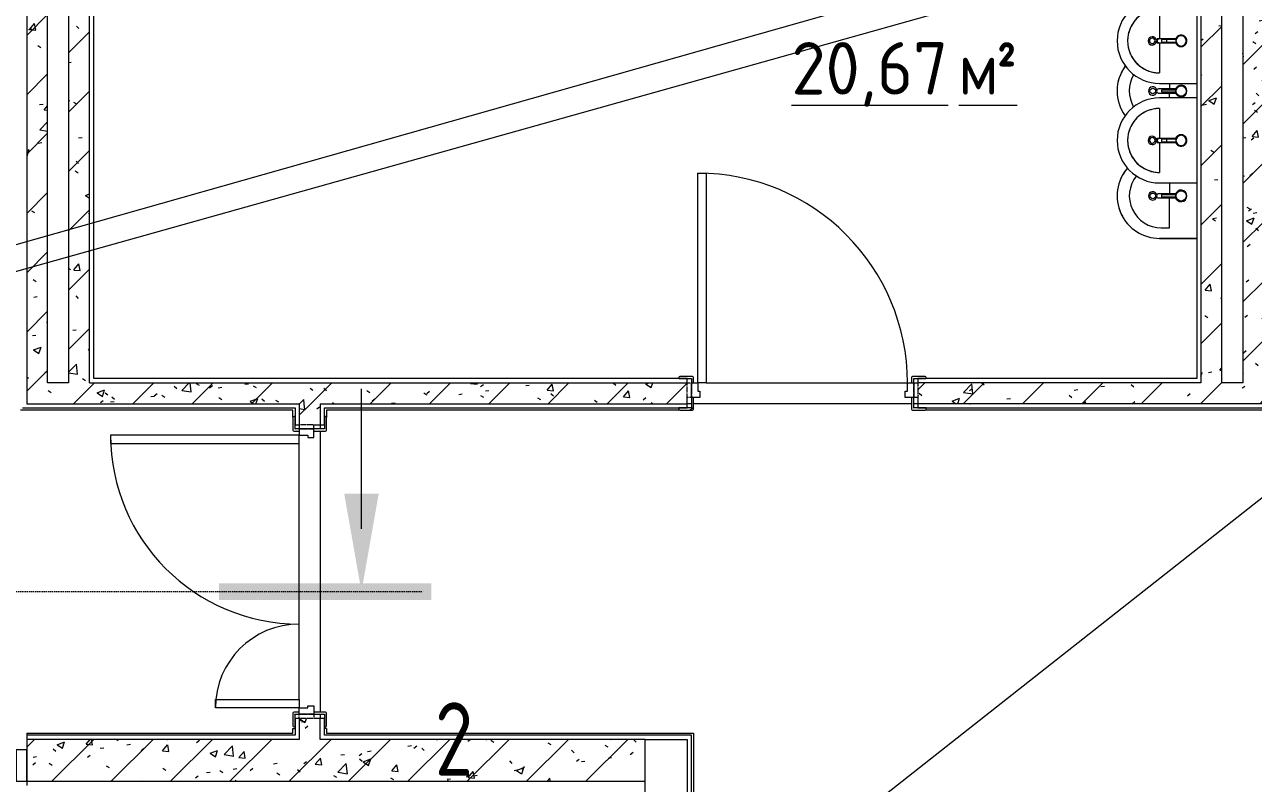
# Model space of a CAD drawing. Header units: millimetres. Extents: x -584918 to 2941280, y 3000189 to 4229862.
# Drawn here: x -457295 to -451435, y 3683665 to 3687283 of the extents above; entities that cross this region are included whole.
import ezdxf

# ---------------------------------------------------------------- set-up
doc = ezdxf.new("R2010")
doc.units = ezdxf.units.MM
doc.linetypes.add('ASVP_Линия разреза', pattern=[20, 0, -10, 0, -10])
doc.linetypes.add('ASVP_Невидимые', pattern=[5, 3, -2])
for name, color, linetype, lineweight in [('Витраж', 7, 'Continuous', 0), ('Двери', 7, 'Continuous', 0), ('Марки помещений', 7, 'Continuous', 0), ('Обобщенные модели', 7, 'Continuous', 0), ('Перекрытие', 7, 'Continuous', 0), ('Разрезы', 7, 'Continuous', 0), ('Сантехника', 7, 'Continuous', 0), ('Стены внутренние', 7, 'Continuous', 0), ('Стены несущие', 7, 'Continuous', 0), ('Стены отделка', 7, 'Continuous', 0), ('экспертиза ДУ', 1, 'Continuous', 0), ('экспертиза условные обозначения', 1, 'Continuous', 0)]:
    doc.layers.add(name, color=color, linetype=linetype, lineweight=lineweight)
doc.styles.add('GOST Common_2', font='', dxfattribs={"height": 500})
doc.styles.add('GOST Common_3', font='', dxfattribs={"width": 0.9, "height": 500})
doc.styles.add('GOST Common_4', font='', dxfattribs={"width": 0.8, "height": 700})
doc.styles.get('GOST Common_2').set_extended_font_data('GOST Common')
doc.styles.get('GOST Common_3').set_extended_font_data('GOST Common')
doc.styles.get('GOST Common_4').set_extended_font_data('GOST Common')
pattern_1 = [(45, (-437515.92, 3663725.22), (-141.4214, 141.4214), [])]
pattern_2 = [(50, (-437515.92, 3663725.22), (364.368, -31.8783), [38.1, -419.1]), (355, (-437515.92, 3663725.2), (-70.486, 382.1133), [30.48, -335.28]), (100.451, (-437485.56, 3663722.56), (293.885, 350.2334), [32.38, -356.18]), (46.184, (-437515.92, 3663826.8), (542.1585, -84.086), [57.15, -628.65]), (96.636, (-437470.74, 3663819.8), (474.805, 494.8554), [48.57, -534.27]), (351.184, (-437515.9, 3663826.8), (474.81, 494.85), [45.72, -502.92]), (21, (-437465.12, 3663801.42), (303.2285, -204.5305), [38.1, -419.1]), (326, (-437465.12, 3663801.4), (123.604, 368.376), [30.48, -335.28]), (71.451, (-437439.86, 3663784.37), (426.834, 163.8427), [32.38, -356.18]), (37.5, (-437515.92, 3663725.22), (6.17665, 169.11015), [16.764, -314.452, 16.764, -323.596, -336.55]), (37.5, (-437515.92, 3663725.22), (6.17665, 169.11015), [-671.576, 16.764, -319.786]), (7.5, (-437515.92, 3663725.22), (133.6389, 200.3615), [16.764, -177.292, 16.764, -306.832, -128.27]), (7.5, (-437515.92, 3663725.22), (133.6389, 200.3615), [-517.652, 16.764, -111.506]), (327.5, (-437629.21, 3663725.22), (271.1818, -11.45836), [16.764, -110.236, 16.764, -379.476, -525.78]), (327.5, (-437629.21, 3663725.22), (271.1818, -11.45836), [-523.24, 16.764, -509.016]), (317.5, (-437680, 3663725.22), (296.2585, 50.8528), [16.764, -148.336, 16.764, -246.38, -373.38]), (317.5, (-437680, 3663725.22), (296.2585, 50.8528), [-428.244, 16.764, -356.616])]

# ---------------------------------------------------------------- blocks, each defined once
blk = doc.blocks.new('ADSK_УмывальникДетский_Полукруглый_Керамический_ГОСТ30493-96 _ копия - 2-ой величины-925761-АР Этаж 01')
at = {"layer": 'Сантехника', "color": 9, "true_color": 0xe1b7aa}
for p, q in [((-14189.1, 24631.8), (-14366.6, 24631.8)), ((-14366.6, 24581.8), (-14366.6, 24439.3)), ((-14366.6, 24419.4), (-14366.6, 24276.8)), ((-14366.6, 24226.8), (-14189.1, 24226.8))]:
    blk.add_line(p, q, dxfattribs=at)
at = {"layer": 'Сантехника', "color": 9, "true_color": 0xe1b7aa, "flags": 128}
blk.add_lwpolyline([(-14366.6, 24581.8), (-14372.7, 24581.7), (-14378.8, 24581.3), (-14384.9, 24580.7), (-14390.9, 24579.9), (-14396.9, 24578.8), (-14402.9, 24577.5), (-14408.7, 24575.9), (-14414.6, 24574.1), (-14420.3, 24572.1), (-14426, 24569.8), (-14431.6, 24567.3), (-14437, 24564.6), (-14442.4, 24561.7), (-14447.6, 24558.5), (-14452.7, 24555.2), (-14457.7, 24551.7), (-14462.5, 24547.9), (-14467.2, 24544), (-14471.7, 24539.9), (-14476, 24535.6), (-14480.2, 24531.1), (-14484.1, 24526.5), (-14487.9, 24521.7), (-14491.5, 24516.8), (-14494.9, 24511.7), (-14498.1, 24506.5), (-14501.1, 24501.2), (-14503.9, 24495.8), (-14506.4, 24490.2), (-14508.7, 24484.6), (-14510.8, 24478.9), (-14512.7, 24473.1), (-14514.3, 24467.2), (-14515.7, 24461.2), (-14516.9, 24455.3), (-14517.8, 24449.2), (-14518.5, 24443.2), (-14518.9, 24437.1), (-14519.1, 24431), (-14519, 24424.9), (-14518.7, 24418.8), (-14518.2, 24412.7), (-14517.4, 24406.7), (-14516.4, 24400.7), (-14515.1, 24394.7), (-14513.6, 24388.8), (-14511.9, 24382.9), (-14509.9, 24377.2), (-14507.7, 24371.5), (-14505.3, 24365.9), (-14502.6, 24360.4), (-14499.8, 24355), (-14496.7, 24349.7), (-14493.4, 24344.6), (-14489.9, 24339.6), (-14486.2, 24334.7), (-14482.3, 24330), (-14478.3, 24325.5), (-14474, 24321.1), (-14469.6, 24316.9), (-14465, 24312.9), (-14460.3, 24309), (-14455.4, 24305.4), (-14450.4, 24301.9), (-14445.2, 24298.7), (-14439.9, 24295.6), (-14434.5, 24292.8), (-14429, 24290.2), (-14423.4, 24287.8), (-14417.7, 24285.6), (-14411.9, 24283.7), (-14406, 24282), (-14400.1, 24280.6), (-14394.1, 24279.3), (-14388.1, 24278.4), (-14382.1, 24277.6), (-14376, 24277.1), (-14369.9, 24276.9), (-14366.6, 24276.8)], dxfattribs=at)
at = {"layer": 'Сантехника', "color": 9, "true_color": 0xe1b7aa}
for centre, radius, start, end in [((-14366.6, 24429.3), 202.5, 90, 270), ((-14366.6, 24429.3), 152.5, 90, 270), ((-14401.6, 24429.3), 20, 90, 270), ((-14401.6, 24429.3), 20, 15, 90), ((-14401.6, 24429.3), 20, 270, 345)]:
    blk.add_arc(centre, radius, start, end, dxfattribs=at)
blk = doc.blocks.new('ADSK_Смеситель_ГОСТ25809-96 - Для умывальника_Однорукояточный-V98-АР Этаж 01')
at = {"layer": 'Сантехника', "color": 253, "true_color": 0xaaaaaa}
for p, q in [((-14370.2, 23489.7), (-14374.1, 23489.7)), ((-14374.1, 23469.7), (-14370.2, 23469.7)), ((-14347.5, 23489.7), (-14370.2, 23489.7)), ((-14370.2, 23469.7), (-14347.5, 23469.7)), ((-14334.4, 23485.7), (-14355.1, 23485.7)), ((-14355.1, 23484.7), (-14355.1, 23485.7)), ((-14355.1, 23485.7), (-14355.1, 23484.7)), ((-14355.1, 23474.7), (-14355.1, 23484.7)), ((-14355.1, 23474.7), (-14355.1, 23473.7)), ((-14355.1, 23473.7), (-14355.1, 23474.7)), ((-14355.1, 23473.7), (-14334.4, 23473.7)), ((-14289.3, 23489.7), (-14347.5, 23489.7)), ((-14347.5, 23469.7), (-14289.3, 23469.7)), ((-14288.7, 23485.7), (-14334.4, 23485.7)), ((-14334.4, 23473.7), (-14288.7, 23473.7)), ((-14334.3, 23484.7), (-14334.3, 23474.7))]:
    blk.add_line(p, q, dxfattribs=at)
for radius, start, end in [(27.5, 90, 168.92236), (27.5, 135, 168.02326), (24.5, 90, 270), (27.5, 113.3122, 126.68809), (27.5, 90, 108.02305), (27.5, 71.97695, 90), (27.5, 270, 90), (24.5, 270, 90), (27.5, 53.31191, 66.6878), (27.5, 11.97674, 45), (27.5, 191.0769, 270), (27.5, 191.97737, 225), (24.5, 165, 169.77016), (24.5, 165, 169.77016), (24.5, 190.22984, 195), (24.5, 190.22984, 195), (27.5, 233.31278, 246.68867), (27.5, 251.97766, 270), (27.5, 270, 288.02234), (27.5, 293.31133, 306.68722), (27.5, 315, 348.02263), (27.5, 353.31162, 6.68751)]:
    blk.add_arc((-14264.1, 23479.7), radius, start, end, dxfattribs=at)
for start_param, end_param in [(0.523599, 1.570796), (1.570796, 2.617994), (0, 0.436735), (2.704858, 3.141593)]:
    blk.add_ellipse((-14374.1, 23479.7), major_axis=(0, 10), ratio=0.965926, start_param=start_param, end_param=end_param, dxfattribs=at)
for points, knots in [([(-14377.3, 23479.7), (-14377.3, 23480.5), (-14377.2, 23481.9), (-14376.8, 23483.5), (-14376.4, 23484.7), (-14375.9, 23485.6), (-14375.5, 23486.3), (-14375.1, 23486.9), (-14374.5, 23487.6), (-14373.9, 23488.2), (-14373.3, 23488.7), (-14372.9, 23488.9), (-14372.5, 23489.2), (-14372.1, 23489.3), (-14371.6, 23489.5), (-14371.1, 23489.6), (-14370.7, 23489.7), (-14370.4, 23489.7), (-14370.2, 23489.7)], [0, 0, 0, 0, 0.0833333, 0.125, 0.1666667, 0.2083333, 0.2291667, 0.25, 0.2916667, 0.3333333, 0.3541667, 0.375, 0.3958333, 0.4166667, 0.4375, 0.4583333, 0.4791667, 0.5, 0.5, 0.5, 0.5]), ([(-14370.2, 23469.7), (-14370.4, 23469.7), (-14370.7, 23469.7), (-14371.1, 23469.8), (-14371.6, 23469.9), (-14372.1, 23470), (-14372.5, 23470.2), (-14372.9, 23470.4), (-14373.3, 23470.7), (-14373.8, 23471), (-14374.2, 23471.4), (-14374.7, 23471.9), (-14375.1, 23472.4), (-14375.5, 23473.1), (-14375.9, 23473.8), (-14376.4, 23474.7), (-14376.8, 23475.8), (-14377.2, 23477.5), (-14377.3, 23478.8), (-14377.3, 23479.7)], [0.5, 0.5, 0.5, 0.5, 0.5208333, 0.5416667, 0.5625, 0.5833333, 0.6041667, 0.625, 0.6458333, 0.6666667, 0.6875, 0.7083333, 0.75, 0.7708333, 0.7916667, 0.8333333, 0.875, 0.9166667, 1, 1, 1, 1]), ([(-14343.8, 23484.7), (-14344.2, 23486.2), (-14345, 23488.1), (-14346.4, 23489.4), (-14347.1, 23489.7), (-14347.5, 23489.7)], [0.1666667, 0.1666667, 0.1666667, 0.1666667, 0.3333333, 0.4166667, 0.5, 0.5, 0.5, 0.5]), ([(-14334.8, 23485.7), (-14334.8, 23485.7), (-14334.8, 23485.7), (-14334.8, 23485.6), (-14334.9, 23485.4), (-14334.9, 23485.1), (-14334.9, 23484.9), (-14334.9, 23484.7)], [0, 0, 0, 0, 0.166667, 0.333333, 0.5, 0.666667, 1, 1, 1, 1]), ([(-14334.4, 23473.7), (-14334.4, 23473.7), (-14334.3, 23473.7), (-14334.3, 23473.8), (-14334.3, 23474), (-14334.3, 23474.2), (-14334.3, 23474.5), (-14334.3, 23474.7)], [0, 0, 0, 0, 0.166667, 0.333333, 0.5, 0.666667, 1, 1, 1, 1]), ([(-14287.7, 23486.3), (-14287.7, 23486.3), (-14287.7, 23486.2), (-14287.8, 23485.8), (-14288, 23485.1), (-14288.1, 23484.5), (-14288.2, 23484.2)], [0.77430556, 0.77430556, 0.77430556, 0.77430556, 0.78298611, 0.79166667, 0.82638889, 0.86111111, 0.86111111, 0.86111111, 0.86111111]), ([(-14288.2, 23475.2), (-14288.1, 23474.9), (-14288, 23474.4), (-14287.9, 23473.8), (-14287.8, 23473.4), (-14287.7, 23473.2), (-14287.7, 23473.1)], [0.13888889, 0.13888889, 0.13888889, 0.13888889, 0.16666667, 0.19444444, 0.20833333, 0.22222222, 0.22222222, 0.22222222, 0.22222222])]:
    blk.add_open_spline(points, degree=3, knots=knots, dxfattribs=at)
for points in [[(-14347.5, 23469.7), (-14347.1, 23469.7), (-14346.4, 23469.9), (-14345.3, 23470.9), (-14344.4, 23472.5), (-14344, 23473.9), (-14343.8, 23474.7)], [(-14334.9, 23474.7), (-14334.9, 23474.5), (-14334.9, 23474.2), (-14334.8, 23473.8), (-14334.8, 23473.7), (-14334.8, 23473.7)], [(-14334.3, 23484.7), (-14334.3, 23484.9), (-14334.3, 23485.2), (-14334.3, 23485.6), (-14334.3, 23485.7), (-14334.4, 23485.7)], [(-14288.8, 23484.7), (-14289.1, 23483), (-14289.5, 23479.7), (-14289.1, 23476.3), (-14288.8, 23474.7)], [(-14289.2, 23485.6), (-14289.2, 23485.6), (-14289.1, 23485.7), (-14289.1, 23485.7), (-14289.1, 23485.7)], [(-14289.1, 23473.7), (-14289.1, 23473.7), (-14289.1, 23473.7), (-14289.1, 23473.7)], [(-14288.7, 23485.6), (-14288.7, 23485.6), (-14288.7, 23485.6), (-14288.7, 23485.4), (-14288.7, 23485.2), (-14288.8, 23484.9), (-14288.8, 23484.8), (-14288.8, 23484.7)], [(-14288.8, 23474.7), (-14288.8, 23474.6), (-14288.8, 23474.4), (-14288.7, 23474.2), (-14288.7, 23474), (-14288.7, 23473.8), (-14288.7, 23473.7), (-14288.7, 23473.7)]]:
    blk.add_open_spline(points, degree=3, dxfattribs=at)
blk = doc.blocks.new('ADSK_СифонБутылочный_ГОСТ23289-94 - Для умывальника_Вертикальный выпуск_DN40-V99-АР Этаж 01')
at = {"layer": 'Сантехника', "color": 253, "true_color": 0xaaaaaa}
for radius, start, end in [(13.3, 0, 180), (13.3, 180, 0), (20, 338.285, 343.48759), (20, 338.285, 343.48759)]:
    blk.add_arc((0, 0), radius, start, end, dxfattribs=at)
blk = doc.blocks.new('ADSK_Смеситель_ГОСТ25809-96 - Для умывальника_Однорукояточный-V123-АР Этаж 01')
at = {"layer": 'Сантехника', "color": 253, "true_color": 0xaaaaaa}
for p, q in [((-14370.2, 23015), (-14374.1, 23015)), ((-14374.1, 22995), (-14370.2, 22995)), ((-14347.5, 23015), (-14370.2, 23015)), ((-14370.2, 22995), (-14347.5, 22995)), ((-14334.4, 23011), (-14355.1, 23011)), ((-14355.1, 23010), (-14355.1, 23011)), ((-14355.1, 23011), (-14355.1, 23010)), ((-14355.1, 23000), (-14355.1, 23010)), ((-14355.1, 23000), (-14355.1, 22999)), ((-14355.1, 22999), (-14355.1, 23000)), ((-14355.1, 22999), (-14334.4, 22999)), ((-14289.3, 23015), (-14347.5, 23015)), ((-14347.5, 22995), (-14289.3, 22995)), ((-14288.7, 23011), (-14334.4, 23011)), ((-14334.4, 22999), (-14288.7, 22999)), ((-14334.3, 23010), (-14334.3, 23000))]:
    blk.add_line(p, q, dxfattribs=at)
for radius, start, end in [(27.5, 90, 166.84993), (27.5, 113.3122, 126.68809), (27.5, 90, 108.02305), (27.5, 71.97695, 90), (27.5, 270, 90), (27.5, 53.31191, 66.6878), (27.5, 135, 168.02326), (27.5, 191.97737, 225), (27.5, 193.14942, 270), (24.5, 90, 270), (24.5, 165, 169.77016), (24.5, 165, 169.77016), (24.5, 190.22984, 195), (24.5, 190.22984, 195), (27.5, 233.31278, 246.68867), (27.5, 251.97766, 270), (24.5, 270, 90), (27.5, 270, 288.02234), (27.5, 293.31133, 306.68722), (27.5, 11.97674, 45), (27.5, 315, 348.02263), (27.5, 353.31162, 6.68751)]:
    blk.add_arc((-14264.1, 23005), radius, start, end, dxfattribs=at)
for start_param, end_param in [(0.523599, 1.570796), (1.570796, 2.617994), (0, 0.436735), (2.704858, 3.141593)]:
    blk.add_ellipse((-14374.1, 23005), major_axis=(0, 10), ratio=0.965926, start_param=start_param, end_param=end_param, dxfattribs=at)
for points, knots in [([(-14377.3, 23005), (-14377.3, 23005.9), (-14377.2, 23007.2), (-14376.8, 23008.9), (-14376.4, 23010), (-14375.9, 23010.9), (-14375.5, 23011.6), (-14375.1, 23012.3), (-14374.5, 23013), (-14373.9, 23013.6), (-14373.3, 23014), (-14372.9, 23014.3), (-14372.5, 23014.5), (-14372.1, 23014.7), (-14371.6, 23014.8), (-14371.1, 23014.9), (-14370.7, 23015), (-14370.4, 23015), (-14370.2, 23015)], [0, 0, 0, 0, 0.0833333, 0.125, 0.1666667, 0.2083333, 0.2291667, 0.25, 0.2916667, 0.3333333, 0.3541667, 0.375, 0.3958333, 0.4166667, 0.4375, 0.4583333, 0.4791667, 0.5, 0.5, 0.5, 0.5]), ([(-14370.2, 22995), (-14370.4, 22995), (-14370.7, 22995), (-14371.1, 22995.1), (-14371.6, 22995.2), (-14372.1, 22995.4), (-14372.5, 22995.5), (-14372.9, 22995.8), (-14373.3, 22996), (-14373.8, 22996.4), (-14374.2, 22996.7), (-14374.7, 22997.2), (-14375.1, 22997.8), (-14375.5, 22998.4), (-14375.9, 22999.1), (-14376.4, 23000), (-14376.8, 23001.2), (-14377.2, 23002.8), (-14377.3, 23004.1), (-14377.3, 23005)], [0.5, 0.5, 0.5, 0.5, 0.5208333, 0.5416667, 0.5625, 0.5833333, 0.6041667, 0.625, 0.6458333, 0.6666667, 0.6875, 0.7083333, 0.75, 0.7708333, 0.7916667, 0.8333333, 0.875, 0.9166667, 1, 1, 1, 1]), ([(-14343.8, 23010), (-14344.2, 23011.5), (-14345, 23013.4), (-14346.4, 23014.8), (-14347.1, 23015), (-14347.5, 23015)], [0.1666667, 0.1666667, 0.1666667, 0.1666667, 0.3333333, 0.4166667, 0.5, 0.5, 0.5, 0.5]), ([(-14334.8, 23011), (-14334.8, 23011), (-14334.8, 23011), (-14334.8, 23010.9), (-14334.9, 23010.7), (-14334.9, 23010.5), (-14334.9, 23010.2), (-14334.9, 23010)], [0, 0, 0, 0, 0.166667, 0.333333, 0.5, 0.666667, 1, 1, 1, 1]), ([(-14334.4, 22999), (-14334.4, 22999), (-14334.3, 22999), (-14334.3, 22999.1), (-14334.3, 22999.3), (-14334.3, 22999.6), (-14334.3, 22999.8), (-14334.3, 23000)], [0, 0, 0, 0, 0.166667, 0.333333, 0.5, 0.666667, 1, 1, 1, 1]), ([(-14287.7, 23011.7), (-14287.7, 23011.6), (-14287.7, 23011.5), (-14287.8, 23011.1), (-14288, 23010.5), (-14288.1, 23009.9), (-14288.2, 23009.5)], [0.77430556, 0.77430556, 0.77430556, 0.77430556, 0.78298611, 0.79166667, 0.82638889, 0.86111111, 0.86111111, 0.86111111, 0.86111111]), ([(-14288.2, 23000.5), (-14288.1, 23000.2), (-14288, 22999.7), (-14287.9, 22999.2), (-14287.8, 22998.7), (-14287.7, 22998.5), (-14287.7, 22998.4)], [0.13888889, 0.13888889, 0.13888889, 0.13888889, 0.16666667, 0.19444444, 0.20833333, 0.22222222, 0.22222222, 0.22222222, 0.22222222])]:
    blk.add_open_spline(points, degree=3, knots=knots, dxfattribs=at)
for points in [[(-14347.5, 22995), (-14347.1, 22995), (-14346.4, 22995.3), (-14345.3, 22996.3), (-14344.4, 22997.9), (-14344, 22999.3), (-14343.8, 23000)], [(-14334.9, 23000), (-14334.9, 22999.8), (-14334.9, 22999.5), (-14334.8, 22999.1), (-14334.8, 22999), (-14334.8, 22999)], [(-14334.3, 23010), (-14334.3, 23010.2), (-14334.3, 23010.5), (-14334.3, 23010.9), (-14334.3, 23011), (-14334.4, 23011)], [(-14288.8, 23010), (-14289.1, 23008.4), (-14289.5, 23005), (-14289.1, 23001.7), (-14288.8, 23000)], [(-14289.2, 23010.9), (-14289.2, 23010.9), (-14289.1, 23011), (-14289.1, 23011), (-14289.1, 23011)], [(-14289.1, 22999), (-14289.1, 22999), (-14289.1, 22999), (-14289.1, 22999.1)], [(-14288.7, 23011), (-14288.7, 23011), (-14288.7, 23010.9), (-14288.7, 23010.7), (-14288.7, 23010.5), (-14288.8, 23010.3), (-14288.8, 23010.1), (-14288.8, 23010)], [(-14288.8, 23000), (-14288.8, 22999.9), (-14288.8, 22999.8), (-14288.7, 22999.5), (-14288.7, 22999.3), (-14288.7, 22999.1), (-14288.7, 22999.1), (-14288.7, 22999.1)]]:
    blk.add_open_spline(points, degree=3, dxfattribs=at)
blk = doc.blocks.new('ВК_Домодедово_rvt-1-АР Этаж 01')
at = {"layer": 'Сантехника', "color": 253, "lineweight": 9, "true_color": 0xaaaaaa}
for name, p in [('ADSK_УмывальникДетский_Полукруглый_Керамический_ГОСТ30493-96 _ копия - 2-ой величины-925761-АР Этаж 01', (0, -949.7)), ('ADSK_Смеситель_ГОСТ25809-96 - Для умывальника_Однорукояточный-V98-АР Этаж 01', (0, 0)), ('ADSK_УмывальникДетский_Полукруглый_Керамический_ГОСТ30493-96 _ копия - 2-ой величины-925761-АР Этаж 01', (0, -1424.3)), ('ADSK_Смеситель_ГОСТ25809-96 - Для умывальника_Однорукояточный-V123-АР Этаж 01', (0, 0))]:
    blk.add_blockref(name, p, dxfattribs=at)
at = {"layer": 'Сантехника', "color": 253, "lineweight": 9, "true_color": 0xaaaaaa, "rotation": 48.00000000000053}
for p in [(-14401.6, 23479.7), (-14401.6, 23005)]:
    blk.add_blockref('ADSK_СифонБутылочный_ГОСТ23289-94 - Для умывальника_Вертикальный выпуск_DN40-V99-АР Этаж 01', p, dxfattribs=at)
blk = doc.blocks.new('ASVP_ДверьДеревянная_2 полотна - Межкомнатная 1300х2000h_полотна_ Г Л _1220 в свету_-7531502-АР Этаж 01')
at = {"layer": 'Двери', "lineweight": 18}
for p, q in [((650, 950), (610, 950)), ((610, 950), (610, 50)), ((650, 50), (650, 950)), ((-650, 450), (-610, 450)), ((-650, 50), (-650, 450)), ((-610, 450), (-610, 50)), ((-680, 50), (-650, 50)), ((-680, -20), (-680, 50)), ((-610, 50), (-650, 50)), ((-650, 50), (-650, 10)), ((-650, 10), (-640, 10)), ((-640, 10), (-640, -20)), ((610, 50), (650, 50)), ((650, 10), (640, 10)), ((640, 10), (640, -20)), ((680, 50), (650, 50)), ((650, 50), (650, 10)), ((680, -20), (680, 50)), ((-640, -20), (-680, -20)), ((640, -20), (680, -20))]:
    blk.add_line(p, q, dxfattribs=at)
at = {"layer": 'Двери', "linetype": 'ASVP_Невидимые', "lineweight": 18}
for p, q in [((-700, 50), (-680, 50)), ((-700, -20), (-700, 50)), ((-680, 50), (-680, -20)), ((700, 50), (680, 50)), ((680, 50), (680, -20)), ((700, -20), (700, 50)), ((-680, -20), (-700, -20)), ((680, -20), (700, -20))]:
    blk.add_line(p, q, dxfattribs=at)
at = {"layer": 'Двери'}
for centre, radius, start, end in [((650, 50), 900, 90, 180), ((-650, 50), 400, 360, 90)]:
    blk.add_arc(centre, radius, start, end, dxfattribs=at)
blk = doc.blocks.new('ASVP_НАЛИЧНИК МДФ_Двери - Наличник дверной МДФ-V87-АР Этаж 01')
at = {"layer": 'Обобщенные модели'}
for p, q in [((-681, 0), (-740, 0)), ((-740, 0), (-740, -5)), ((-681, -1), (-681, 0)), ((-680, 50), (-680, -1)), ((-670, -5), (-670, 50)), ((670, 50), (670, -5)), ((680, -1), (680, 50)), ((740, 0), (681, 0)), ((681, 0), (681, -1)), ((740, -5), (740, 0)), ((-735, -10), (-675, -10)), ((-680, -1), (-681, -1)), ((675, -10), (735, -10)), ((681, -1), (680, -1))]:
    blk.add_line(p, q, dxfattribs=at)
for centre, start, end in [((-735, -5), 180, 270), ((-675, -5), 270, 360), ((675, -5), 180, 270), ((735, -5), 270, 360)]:
    blk.add_arc(centre, 5, start, end, dxfattribs=at)
blk = doc.blocks.new('ASVP_НАЛИЧНИК МДФ_Двери - Наличник дверной МДФ-V88-АР Этаж 01')
at = {"layer": 'Обобщенные модели'}
for p, q in [((-681, 0), (-740, 0)), ((-740, 0), (-740, -5)), ((-681, -1), (-681, 0)), ((-680, 20), (-680, -1)), ((-670, -5), (-670, 20)), ((670, 20), (670, -5)), ((680, -1), (680, 20)), ((740, 0), (681, 0)), ((681, 0), (681, -1)), ((740, -5), (740, 0)), ((-735, -10), (-675, -10)), ((-680, -1), (-681, -1)), ((675, -10), (735, -10)), ((681, -1), (680, -1))]:
    blk.add_line(p, q, dxfattribs=at)
for centre, start, end in [((-735, -5), 180, 270), ((-675, -5), 270, 360), ((675, -5), 180, 270), ((735, -5), 270, 360)]:
    blk.add_arc(centre, 5, start, end, dxfattribs=at)
blk = doc.blocks.new('ASVP_ДверьДеревянная_1 полотно - Санузел 1000х2000h_полотно_ Г Пр _950 в свету_-7523500-АР Этаж 01')
at = {"layer": 'Двери', "lineweight": 18}
for p, q in [((-500, 1050), (-460, 1050)), ((-500, 50), (-500, 1050)), ((-460, 1050), (-460, 50)), ((-530, 50), (-500, 50)), ((-530, -20), (-530, 50)), ((-460, 50), (-500, 50)), ((-500, 50), (-500, 10)), ((-500, 10), (-490, 10)), ((-490, 10), (-490, -20)), ((490, 10), (500, 10)), ((490, -20), (490, 10)), ((500, 50), (530, 50)), ((500, 10), (500, 50)), ((530, 50), (530, -20)), ((-490, -20), (-530, -20)), ((530, -20), (490, -20))]:
    blk.add_line(p, q, dxfattribs=at)
at = {"layer": 'Двери', "linetype": 'ASVP_Невидимые', "lineweight": 18}
for p, q in [((-550, 50), (-530, 50)), ((-550, -20), (-550, 50)), ((-530, 50), (-530, -20)), ((530, 50), (550, 50)), ((530, -20), (530, 50)), ((550, 50), (550, -20)), ((-530, -20), (-550, -20)), ((550, -20), (530, -20))]:
    blk.add_line(p, q, dxfattribs=at)
at = {"layer": 'Двери'}
blk.add_arc((-500, 50), 1000, 0, 90, dxfattribs=at)
blk = doc.blocks.new('ASVP_НАЛИЧНИК МДФ_Двери - Наличник дверной МДФ-V90-АР Этаж 01')
at = {"layer": 'Обобщенные модели'}
h = blk.add_hatch(dxfattribs=at)
h.set_pattern_fill('FP_40', color=256, style=0, pattern_type=2)
h.set_pattern_definition([(216.87, (16235.7, -21312.83), (1249.4985, 833.00223), [208.25, -1874.25]), (206.565, (16485.6, -21437.78), (-416.5007, -416.5004), [465.661, -465.661]), (198.435, (16485.6, -21646.03), (-832.99954, -416.50086), [263.418, -1053.671])])
h.paths.add_polyline_path([(-585, -10), (-525, -10), (-521.5, -8.5), (-520, -5), (-520, 50), (-530, 50), (-531, 0), (-590, -1), (-590, -5), (-588.5, -8.5)])
h.paths.add_polyline_path([(530, -10), (585, -10), (588.5, -8.5), (590, -5), (590, 0), (530, 0), (530, 50), (520, 50), (520, -5), (521.5, -8.5), (525, -10)])
for p, q in [((-531, 0), (-590, 0)), ((-590, 0), (-590, -5)), ((-531, -1), (-531, 0)), ((-530, 50), (-530, -1)), ((-520, -5), (-520, 50)), ((520, 50), (520, -5)), ((530, -1), (530, 50)), ((590, 0), (531, 0)), ((531, 0), (531, -1)), ((590, -5), (590, 0)), ((-585, -10), (-525, -10)), ((-530, -1), (-531, -1)), ((525, -10), (585, -10)), ((531, -1), (530, -1))]:
    blk.add_line(p, q, dxfattribs=at)
for centre, start, end in [((-585, -5), 180, 270), ((-525, -5), 270, 360), ((525, -5), 180, 270), ((585, -5), 270, 360)]:
    blk.add_arc(centre, 5, start, end, dxfattribs=at)
blk = doc.blocks.new('ASVP_НАЛИЧНИК МДФ_Двери - Наличник дверной МДФ-V91-АР Этаж 01')
at = {"layer": 'Обобщенные модели'}
for p, q in [((-531, 0), (-590, 0)), ((-590, 0), (-590, -5)), ((-531, -1), (-531, 0)), ((-530, 20), (-530, -1)), ((-520, -5), (-520, 20)), ((520, 20), (520, -5)), ((530, -1), (530, 20)), ((590, 0), (531, 0)), ((531, 0), (531, -1)), ((590, -5), (590, 0)), ((-585, -10), (-525, -10)), ((-530, -1), (-531, -1)), ((525, -10), (585, -10)), ((531, -1), (530, -1))]:
    blk.add_line(p, q, dxfattribs=at)
for centre, start, end in [((-585, -5), 180, 270), ((-525, -5), 270, 360), ((525, -5), 180, 270), ((585, -5), 270, 360)]:
    blk.add_arc(centre, 5, start, end, dxfattribs=at)
blk = doc.blocks.new('Прямоугольный импост - 50х150 мм-7546359-АР Этаж 01')
at = {"layer": 'Витраж', "lineweight": 18}
for p, q in [((0, 115), (-50, 115)), ((-50, 115), (-50, -35)), ((0, -35), (0, 115)), ((-50, -35), (0, -35))]:
    blk.add_line(p, q, dxfattribs=at)
blk = doc.blocks.new('ASVP_2D_Раковина - Раковина 405х380 _детская_-7566277-АР Этаж 01')
at = {"layer": 'Сантехника'}
for p, q in [((93.4, -10), (93.4, -187.5)), ((93.4, -187.5), (93.4, -10)), ((-119.1, -110.6), (-119.1, -191.9)), ((-115.1, -176), (-115.1, -109.6)), ((-103.1, -109.6), (-103.1, -176)), ((-99.1, -191.9), (-99.1, -110.6)), ((-171, -140), (-119.1, -140)), ((43.4, -140), (-99.1, -140)), ((43.4, -179.3), (43.4, -140)), ((-103.1, -176), (-115.1, -176))]:
    blk.add_line(p, q, dxfattribs=at)
for centre, radius in [((-109.1, -85), 24.5), ((-109.1, -220), 13.3)]:
    blk.add_circle(centre, radius, dxfattribs=at)
for centre, radius, start, end in [((-109.1, -85), 27.5, 282.60226, 257.39574), ((-109.1, -85), 25.3, 256.2911, 283.70672), ((-109.1, -187.5), 202.5, 228.87439, 0), ((-109.1, -187.5), 202.5, 229.09091, 0), ((-109.1, -179.3), 152.5, 230.82299, 360), ((-109.1, -220), 20, 104.14377, 75.85623), ((-109.1, -191.9), 10, 180, 360)]:
    blk.add_arc(centre, radius, start, end, dxfattribs=at)
blk = doc.blocks.new('ASVP_2D_Раковина - Раковина 405х380 _детская_-V200-АР Этаж 01')
at = {"layer": 'Сантехника'}
for p, q in [((-119.1, -110.6), (-119.1, -191.9)), ((-115.1, -176), (-115.1, -109.6)), ((-103.1, -109.6), (-103.1, -176)), ((-99.1, -191.9), (-99.1, -110.6)), ((-145.7, -140), (-119.1, -140)), ((-76, -140), (-99.1, -140)), ((-103.1, -176), (-115.1, -176))]:
    blk.add_line(p, q, dxfattribs=at)
for centre, radius in [((-109.1, -85), 24.5), ((-109.1, -220), 13.3)]:
    blk.add_circle(centre, radius, dxfattribs=at)
for centre, radius, start, end in [((-109.1, -85), 27.5, 282.60226, 257.39574), ((-109.1, -85), 25.3, 256.2911, 283.70672), ((-109.1, -220), 20, 104.14377, 75.85623), ((-109.1, -191.9), 10, 180, 360), ((-109.1, -187.5), 202.5, 233.67618, 305.65863), ((-109.1, -187.5), 202.5, 233.77089, 305.5424), ((-109.1, -179.3), 152.5, 238.7343, 300)]:
    blk.add_arc(centre, radius, start, end, dxfattribs=at)
blk = doc.blocks.new('Разрез - Номер вида сзади_3_5 мм-64069-АР Этаж 01')
at = {"layer": 'Разрезы'}
for points in [[(9.798, 0.404), (9.798, -0.394), (-0.333, -0.394), (-0.333, 0.404)], [(2.176, -4.675), (3, 0), (3.824, -4.675)]]:
    blk.add_hatch(color=256, dxfattribs=at).paths.add_polyline_path(points)
at = {"layer": 'Разрезы', "lineweight": 20}
blk.add_line((3, -3), (3, -9.663), dxfattribs=at)

msp = doc.modelspace()

# ---------------------------------------------------------------- hatches: boundary and pattern name
at = {"layer": 'Стены внутренние'}
h = msp.add_hatch(dxfattribs=at)
h.set_pattern_fill('FP_1', color=256, style=0, pattern_type=2)
h.set_pattern_definition(pattern_1)
h.paths.add_polyline_path([(-457228.776, 3685574.55), (-457185.026, 3685574.55), (-457185.026, 3691734.55), (-457285.026, 3691734.55), (-457285.026, 3685574.55)])
h = msp.add_hatch(dxfattribs=at)
h.set_pattern_fill('FP_2', color=256, style=0, pattern_type=2)
h.set_pattern_definition(pattern_2)
h.paths.add_polyline_path([(-457228.776, 3685574.55), (-457185.026, 3685574.55), (-457185.026, 3691734.55), (-457285.026, 3691734.55), (-457285.026, 3685574.55)])
h = msp.add_hatch(dxfattribs=at)
h.set_pattern_fill('FP_1', color=256, style=0, pattern_type=2)
h.set_pattern_definition(pattern_1)
h.paths.add_polyline_path([(-457085.026, 3685574.55), (-456985.026, 3685574.55), (-456985.026, 3689874.55), (-457085.026, 3689874.55), (-457085.026, 3686150.286)])
h = msp.add_hatch(dxfattribs=at)
h.set_pattern_fill('FP_2', color=256, style=0, pattern_type=2)
h.set_pattern_definition(pattern_2)
h.paths.add_polyline_path([(-457085.026, 3685574.55), (-456985.026, 3685574.55), (-456985.026, 3689874.55), (-457085.026, 3689874.55), (-457085.026, 3686150.286)])
h = msp.add_hatch(dxfattribs=at)
h.set_pattern_fill('FP_1', color=256, style=0, pattern_type=2)
h.set_pattern_definition(pattern_1)
h.paths.add_polyline_path([(-451585.026, 3685574.55), (-451585.026, 3689662.332), (-451685.026, 3689702.249), (-451685.026, 3685574.55)])
h = msp.add_hatch(dxfattribs=at)
h.set_pattern_fill('FP_2', color=256, style=0, pattern_type=2)
h.set_pattern_definition(pattern_2)
h.paths.add_polyline_path([(-451585.026, 3685574.55), (-451585.026, 3689662.332), (-451685.026, 3689702.249), (-451685.026, 3685574.55)])
h = msp.add_hatch(dxfattribs=at)
h.set_pattern_fill('FP_1', color=256, style=0, pattern_type=2)
h.set_pattern_definition(pattern_1)
h.paths.add_polyline_path([(-451485.026, 3685474.55), (-451385.026, 3685474.55), (-451385.026, 3689581.735), (-451485.026, 3689622.034), (-451485.026, 3685574.55)])
h = msp.add_hatch(dxfattribs=at)
h.set_pattern_fill('FP_2', color=256, style=0, pattern_type=2)
h.set_pattern_definition(pattern_2)
h.paths.add_polyline_path([(-451485.026, 3685474.55), (-451385.026, 3685474.55), (-451385.026, 3689581.735), (-451485.026, 3689622.034), (-451485.026, 3685574.55)])
h = msp.add_hatch(dxfattribs=at)
h.set_pattern_fill('FP_1', color=256, style=0, pattern_type=2)
h.set_pattern_definition(pattern_1)
h.paths.add_polyline_path([(-457185.026, 3685474.55), (-454135.026, 3685474.55), (-454135.026, 3685574.55), (-457285.026, 3685574.55), (-457285.026, 3685474.55)])
h.paths.add_polyline_path([(-452448.159, 3685474.55), (-451485.026, 3685474.55), (-451485.026, 3685574.55), (-453035.026, 3685574.55), (-453035.026, 3685474.55)])
h = msp.add_hatch(dxfattribs=at)
h.set_pattern_fill('FP_2', color=256, style=0, pattern_type=2)
h.set_pattern_definition(pattern_2)
h.paths.add_polyline_path([(-457185.026, 3685474.55), (-454135.026, 3685474.55), (-454135.026, 3685574.55), (-457285.026, 3685574.55), (-457285.026, 3685474.55)])
h.paths.add_polyline_path([(-452448.159, 3685474.55), (-451485.026, 3685474.55), (-451485.026, 3685574.55), (-453035.026, 3685574.55), (-453035.026, 3685474.55)])
h = msp.add_hatch(dxfattribs=at)
h.set_pattern_fill('FP_1', color=256, style=0, pattern_type=2)
h.set_pattern_definition(pattern_1)
h.paths.add_polyline_path([(-455985.026, 3683874.55), (-455885.026, 3683874.55), (-455885.026, 3683974.55), (-455985.026, 3683974.55), (-455985.026, 3683919.877)])
h.paths.add_polyline_path([(-455985.026, 3685374.55), (-455885.026, 3685374.55), (-455885.026, 3685474.55), (-455985.026, 3685474.55), (-455985.026, 3685454.55)])
h = msp.add_hatch(dxfattribs=at)
h.set_pattern_fill('FP_2', color=256, style=0, pattern_type=2)
h.set_pattern_definition(pattern_2)
h.paths.add_polyline_path([(-455985.026, 3683874.55), (-455885.026, 3683874.55), (-455885.026, 3683974.55), (-455985.026, 3683974.55), (-455985.026, 3683919.877)])
h.paths.add_polyline_path([(-455985.026, 3685374.55), (-455885.026, 3685374.55), (-455885.026, 3685474.55), (-455985.026, 3685474.55), (-455985.026, 3685454.55)])
h = msp.add_hatch(dxfattribs=at)
h.set_pattern_fill('FP_1', color=256, style=0, pattern_type=2)
h.set_pattern_definition(pattern_1)
h.paths.add_polyline_path([(-454335.026, 3683674.55), (-454335.026, 3683874.55), (-457285.026, 3683874.55), (-457285.026, 3683674.55), (-455247.713, 3683674.55)])
h = msp.add_hatch(dxfattribs=at)
h.set_pattern_fill('FP_2', color=256, style=0, pattern_type=2)
h.set_pattern_definition(pattern_2)
h.paths.add_polyline_path([(-454335.026, 3683674.55), (-454335.026, 3683874.55), (-457285.026, 3683874.55), (-457285.026, 3683674.55), (-455247.713, 3683674.55)])
at = {"layer": 'экспертиза условные обозначения'}
h = msp.add_hatch(dxfattribs=at)
h.set_pattern_fill('GRASS', color=6, scale=24)
h.set_pattern_definition([(90, (-461809.37, 3558222.25), (-431.0523, 431.0523), [114.3, -747.8046]), (45, (-461809.37, 3558222.25), (-431.0523, 431.0523), [114.3, -495.3]), (135, (-461809.37, 3558222.25), (-431.0523, -431.0523), [114.3, -495.3])])
edge = h.paths.add_edge_path()
edge.add_line((-458338.484, 3694648.826), (-453608.137, 3692742.567))
edge.add_line((-453608.137, 3692742.567), (-452262.543, 3696081.635))
edge.add_line((-452262.543, 3696081.635), (-443822.121, 3692680.271))
edge.add_line((-443822.121, 3692680.271), (-445167.715, 3689341.203))
edge.add_line((-445167.715, 3689341.203), (-441899.865, 3688024.308))
edge.add_line((-441899.865, 3688024.308), (-440112.737, 3687304.122))
edge.add_line((-440112.737, 3687304.122), (-440822.912, 3685541.836))
edge.add_line((-440822.912, 3685541.836), (-443740.461, 3686717.565))
edge.add_arc((-444130.947, 3685740.74), 1051.983, 68.2109102, 179.8403907)
edge.add_line((-445182.926, 3685743.67), (-445282.926, 3683874.55))
edge.add_line((-445282.926, 3683874.55), (-448232.926, 3683874.55))
edge.add_line((-448232.926, 3683874.55), (-448232.926, 3688527.961))
edge.add_line((-448232.926, 3688527.961), (-456686.313, 3691934.55))
edge.add_line((-456686.313, 3691934.55), (-459032.926, 3691934.55))
edge.add_line((-459032.926, 3691934.55), (-459032.926, 3692925.58))
edge.add_line((-459032.926, 3692925.58), (-458338.484, 3694648.826))

# ---------------------------------------------------------------- linework, layer by layer
at = {"layer": 'Перекрытие'}
for p, q in [((-454045.026, 3685574.55), (-453085.026, 3685574.55)), ((-454115.026, 3685474.55), (-454135.026, 3685474.55)), ((-453065.026, 3685474.55), (-454105.026, 3685474.55)), ((-453035.026, 3685474.55), (-453055.026, 3685474.55)), ((-455885.026, 3685374.55), (-455885.026, 3685354.55)), ((-455885.026, 3685344.55), (-455885.026, 3684004.55)), ((-455985.026, 3684064.55), (-455985.026, 3685284.55)), ((-455885.026, 3683994.55), (-455885.026, 3683974.55))]:
    msp.add_line(p, q, dxfattribs=at)
at = {"layer": 'Разрезы', "linetype": 'ASVP_Линия разреза'}
msp.add_line((-458555.003, 3684578.903), (-455388.555, 3684578.903), dxfattribs=at)
at = {"layer": 'Стены внутренние'}
for p, q in [((-456015.026, 3685444.55), (-457315.026, 3685444.55)), ((-456015.026, 3685409.55), (-456015.026, 3685444.55)), ((-454175.026, 3685444.55), (-455855.026, 3685444.55)), ((-455855.026, 3685444.55), (-455855.026, 3685409.55)), ((-454175.026, 3685444.55), (-454175.026, 3685449.55)), ((-452995.026, 3685444.55), (-452995.026, 3685449.55)), ((-450725.026, 3685444.55), (-452995.026, 3685444.55)), ((-457285.026, 3683904.55), (-456015.026, 3683904.55)), ((-457285.026, 3683904.55), (-457285.026, 3683894.55)), ((-456015.026, 3683904.55), (-456015.026, 3683926.545)), ((-456015.026, 3683926.545), (-456005.026, 3683926.545)), ((-455855.026, 3683926.545), (-455865.026, 3683926.545)), ((-455855.026, 3683926.545), (-455855.026, 3683904.55)), ((-455855.026, 3683904.55), (-454105.026, 3683904.55)), ((-454105.026, 3683904.55), (-454105.026, 3679314.55))]:
    msp.add_line(p, q, dxfattribs=at)
at = {"layer": 'Стены несущие'}
for p, q in [((-457185.026, 3685574.55), (-457185.026, 3689874.55)), ((-457085.026, 3689874.55), (-457085.026, 3685574.55)), ((-451585.026, 3685574.55), (-451585.026, 3689662.332)), ((-451485.026, 3689622.034), (-451485.026, 3685574.55)), ((-456985.026, 3685574.55), (-456985.026, 3689474.55)), ((-451685.026, 3689474.55), (-451685.026, 3685574.55)), ((-457285.026, 3689074.55), (-457285.026, 3685474.55)), ((-457085.026, 3685574.55), (-457185.026, 3685574.55)), ((-456985.026, 3685574.55), (-454135.026, 3685574.55)), ((-451685.026, 3685574.55), (-453035.026, 3685574.55)), ((-451485.026, 3685574.55), (-451585.026, 3685574.55)), ((-457285.026, 3685474.55), (-455985.026, 3685474.55)), ((-455985.026, 3685474.55), (-455985.026, 3685374.55)), ((-455885.026, 3685474.55), (-454135.026, 3685474.55)), ((-455885.026, 3685474.55), (-455885.026, 3685374.55)), ((-454135.026, 3685474.55), (-454135.026, 3685504.55)), ((-453035.026, 3685504.55), (-453035.026, 3685474.55)), ((-451385.026, 3685474.55), (-453035.026, 3685474.55)), ((-455915.026, 3685374.55), (-455885.026, 3685374.55)), ((-455985.026, 3683974.55), (-455985.026, 3683874.55)), ((-455885.026, 3683974.55), (-455915.026, 3683974.55)), ((-455885.026, 3683874.55), (-455885.026, 3683974.55)), ((-455985.026, 3683874.55), (-457285.026, 3683874.55)), ((-457285.026, 3683874.55), (-457285.026, 3683674.55)), ((-454335.026, 3683874.55), (-455885.026, 3683874.55)), ((-454335.026, 3683674.55), (-454335.026, 3683874.55)), ((-457285.026, 3683674.55), (-454335.026, 3683674.55))]:
    msp.add_line(p, q, dxfattribs=at)
at = {"layer": 'Стены отделка'}
for p, q in [((-456965.026, 3685594.55), (-456965.026, 3689454.55)), ((-451705.026, 3689072.968), (-451705.026, 3685594.55)), ((-454135.026, 3685594.55), (-456965.026, 3685594.55)), ((-454135.026, 3685574.55), (-454135.026, 3685594.55)), ((-451705.026, 3685594.55), (-453035.026, 3685594.55)), ((-453035.026, 3685594.55), (-453035.026, 3685574.55)), ((-456985.026, 3685574.55), (-456985.026, 3685574.55)), ((-455885.026, 3685474.55), (-455885.026, 3685474.55)), ((-454135.026, 3685454.55), (-454135.026, 3685474.55)), ((-453035.026, 3685474.55), (-453035.026, 3685454.55)), ((-457305.026, 3685454.55), (-456005.026, 3685454.55)), ((-456005.026, 3685454.55), (-456005.026, 3685374.55)), ((-455865.026, 3685454.55), (-454135.026, 3685454.55)), ((-455865.026, 3685374.55), (-455865.026, 3685454.55)), ((-453035.026, 3685454.55), (-450685.026, 3685454.55)), ((-456005.026, 3685374.55), (-455985.026, 3685374.55)), ((-455885.026, 3685374.55), (-455865.026, 3685374.55)), ((-455985.026, 3683974.55), (-456005.026, 3683974.55)), ((-456005.026, 3683974.55), (-456005.026, 3683894.55)), ((-455865.026, 3683974.55), (-455885.026, 3683974.55)), ((-455865.026, 3683894.55), (-455865.026, 3683974.55)), ((-456005.026, 3683894.55), (-457285.026, 3683894.55)), ((-457285.026, 3683894.55), (-457285.026, 3683874.55)), ((-454115.026, 3683894.55), (-455865.026, 3683894.55)), ((-454115.026, 3679274.55), (-454115.026, 3683894.55)), ((-454335.026, 3683874.55), (-454135.026, 3683874.55)), ((-454135.026, 3683874.55), (-454135.026, 3683174.55)), ((-457285.026, 3683674.55), (-457285.026, 3683654.55)), ((-454335.026, 3683174.55), (-454335.026, 3683674.55))]:
    msp.add_line(p, q, dxfattribs=at)
at = {"layer": 'экспертиза ДУ'}
for points in [[(-511250.006, 3637892.029), (-441508.077, 3692813.169)], [(-442270.006, 3690332.029), (-501140.006, 3673822.029), (-443230.006, 3690232.029)]]:
    msp.add_lwpolyline(points, dxfattribs=at)

# ---------------------------------------------------------------- block references
msp.add_blockref('ВК_Домодедово_rvt-1-АР Этаж 01', (-437515.924, 3663725.217))
at = {"layer": 'Витраж'}
msp.add_blockref('Прямоугольный импост - 50х150 мм-7546359-АР Этаж 01', (-457285.026, 3683709.55), dxfattribs=at)
at = {"layer": 'Двери'}
msp.add_blockref('ASVP_ДверьДеревянная_1 полотно - Санузел 1000х2000h_полотно_ Г Пр _950 в свету_-7523500-АР Этаж 01', (-453585.026, 3685524.55), dxfattribs=at)
at = {"layer": 'Двери', "rotation": 90.00000000004167}
msp.add_blockref('ASVP_ДверьДеревянная_2 полотна - Межкомнатная 1300х2000h_полотна_ Г Л _1220 в свету_-7531502-АР Этаж 01', (-455935.026, 3684674.55), dxfattribs=at)
at = {"layer": 'Обобщенные модели'}
for name, p, rotation in [('ASVP_НАЛИЧНИК МДФ_Двери - Наличник дверной МДФ-V91-АР Этаж 01', (-453585.026, 3685594.55), 180), ('ASVP_НАЛИЧНИК МДФ_Двери - Наличник дверной МДФ-V88-АР Этаж 01', (-456005.026, 3684674.55), 270.0000000000414), ('ASVP_НАЛИЧНИК МДФ_Двери - Наличник дверной МДФ-V87-АР Этаж 01', (-455865.026, 3684674.55), 90.00000000004167)]:
    msp.add_blockref(name, p, dxfattribs=dict(at, rotation=rotation))
msp.add_blockref('ASVP_НАЛИЧНИК МДФ_Двери - Наличник дверной МДФ-V90-АР Этаж 01', (-453585.026, 3685454.55), dxfattribs=at)
at = {"layer": 'Разрезы', "xscale": 99.99999999999993, "yscale": 99.99999999999993, "zscale": 99.99999999999993, "rotation": 180}
msp.add_blockref('Разрез - Номер вида сзади_3_5 мм-64069-АР Этаж 01', (-455388.555, 3684578.903), dxfattribs=at)
at = {"layer": 'Сантехника', "rotation": 269.9999999999999}
for name, p in [('ASVP_2D_Раковина - Раковина 405х380 _детская_-V200-АР Этаж 01', (-451695.026, 3686856.736)), ('ASVP_2D_Раковина - Раковина 405х380 _детская_-7566277-АР Этаж 01', (-451695.026, 3686356.736))]:
    msp.add_blockref(name, p, dxfattribs=at)

# ---------------------------------------------------------------- texts
at = {"layer": 'Марки помещений', "char_height": 250, "attachment_point": 1}
for s, insert, width, style in [('\\L20,67 ', (-453638.227, 3687199.079), 966.83512, 'GOST Common_2'), ('\\L\\fGOST Common|b0|i0|c238|p34|;\\W.9;\\L²', (-452661.915, 3687199.079), 165.94931, 'GOST Common_3'), ('\\L\\fGOST Common|b0|i0|c204|p34|;\\W.9;\\Lм', (-452840.509, 3687199.079), 216.45562, 'GOST Common_2')]:
    msp.add_mtext(s, dxfattribs=dict(at, insert=insert, width=width, style=style))
at = {"layer": 'Разрезы', "insert": (-455338.556, 3684051.209), "char_height": 350, "width": 243.713, "attachment_point": 1, "style": 'GOST Common_4'}
msp.add_mtext('\\fGOST Common|b0|i0|c204|p34|;\\W.8;2', dxfattribs=at)

doc.saveas('drawing.dxf')
